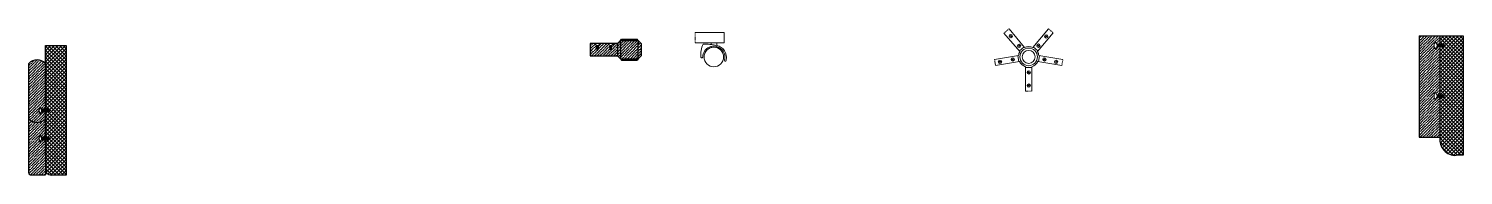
# Model space of a CAD drawing. Header units: centimetres. Extents: x -239 to 1959, y -161 to 626.
# Drawn here: x 476.1 to 750.7, y 213.6 to 241.6 of the extents above; entities that cross this region are included whole.
import ezdxf

# ---------------------------------------------------------------- set-up
doc = ezdxf.new("R2010")
doc.units = ezdxf.units.CM
doc.header["$MEASUREMENT"] = 0
doc.linetypes.add('HIDDEN', pattern=[0.375, 0.25, -0.125])
for name, color, linetype, lineweight in [('dettagli', 4, 'Continuous', 13), ('linee prospetti', 1, 'Continuous', 18), ('linee sezioni', 3, 'Continuous', 25), ('trame', 6, 'Continuous', 9)]:
    doc.layers.add(name, color=color, linetype=linetype, lineweight=lineweight)

msp = doc.modelspace()

# ---------------------------------------------------------------- hatches: boundary and pattern name
at = {"layer": 'trame'}
h = msp.add_hatch(dxfattribs=at)
h.set_pattern_fill('ANSI36', color=256, scale=3)
h.set_pattern_definition([(45, (902.0749, 266.70275), (0.1988738, 0.72920387), [0.9375, -0.1875, 0, -0.1875])])
h.paths.add_polyline_path([(588.76727, 238.80109), (587.4734, 238.78466, -0.148702927), (587.90887, 238.65222, -0.541567578), (587.90993, 238.61455, -0.112224794), (587.627, 238.4804), (587.627, 238.3873, -0.173127612), (587.66548, 238.36457, -0.273281154), (587.627, 238.34488), (587.627, 238.3262, -0.173127612), (587.66548, 238.30347, -0.273281154), (587.627, 238.28378), (587.627, 238.26372, -0.173127612), (587.66548, 238.24099, -0.273281154), (587.627, 238.2213), (587.627, 238.20124, -0.173127612), (587.66548, 238.17851, -0.273281154), (587.627, 238.15882), (587.627, 238.13548, -0.173127612), (587.66548, 238.11275, -0.273281154), (587.627, 238.09306), (587.627, 238.06744, -0.173127612), (587.66548, 238.04471, -0.273281154), (587.627, 238.02502), (587.627, 238.00357, -0.173127612), (587.66548, 237.98084, -0.273281154), (587.627, 237.96115), (587.627, 237.93692, -0.173127612), (587.66548, 237.91419, -0.273281154), (587.627, 237.8945), (587.627, 237.87027, -0.173127612), (587.66548, 237.84754, -0.273281154), (587.627, 237.82785), (587.627, 237.7964, -0.173127612), (587.66548, 237.77367, -0.273281154), (587.627, 237.75398), (587.627, 237.64473), (587.3198, 237.64473), (587.3198, 237.68326, -0.173127612), (587.28131, 237.70599, -0.273281154), (587.3198, 237.72568), (587.3198, 237.75713, -0.173127612), (587.28131, 237.77986, -0.273281154), (587.3198, 237.79955), (587.3198, 237.82378, -0.173127612), (587.28131, 237.84651, -0.273281154), (587.3198, 237.8662), (587.3198, 237.89042, -0.173127612), (587.28131, 237.91315, -0.273281154), (587.3198, 237.93284), (587.3198, 237.9543, -0.173127612), (587.28131, 237.97703, -0.273281154), (587.3198, 237.99672), (587.3198, 238.02233, -0.173127612), (587.28131, 238.04506, -0.273281154), (587.3198, 238.06475), (587.3198, 238.08809, -0.173127612), (587.28131, 238.11082, -0.273281154), (587.3198, 238.13051), (587.3198, 238.15058, -0.173127612), (587.28131, 238.17331, -0.273281154), (587.3198, 238.193), (587.3198, 238.21306, -0.173127612), (587.28131, 238.23579, -0.273281154), (587.3198, 238.25548), (587.3198, 238.27415, -0.173127612), (587.28131, 238.29688, -0.273281154), (587.3198, 238.31657), (587.3198, 238.33455, -0.173127612), (587.28131, 238.35728, -0.273281154), (587.3198, 238.37697), (587.3198, 238.4804, -0.112224794), (587.03686, 238.61455, -0.541567578), (587.03792, 238.65222, -0.148702927), (587.4734, 238.78466), (584.94588, 238.78466, -0.147636418), (585.37809, 238.65222, -0.541567578), (585.37915, 238.61455, -0.112224794), (585.09622, 238.4804), (585.09622, 238.3873, -0.173127612), (585.1347, 238.36457, -0.273281154), (585.09622, 238.34488), (585.09622, 238.3262, -0.173127612), (585.1347, 238.30347, -0.273281154), (585.09622, 238.28378), (585.09622, 238.26372, -0.173127612), (585.1347, 238.24099, -0.273281154), (585.09622, 238.2213), (585.09622, 238.20124, -0.173127612), (585.1347, 238.17851, -0.273281154), (585.09622, 238.15882), (585.09622, 238.13548, -0.173127612), (585.1347, 238.11275, -0.273281154), (585.09622, 238.09306), (585.09622, 238.06744, -0.173127612), (585.1347, 238.04471, -0.273281154), (585.09622, 238.02502), (585.09622, 238.00357, -0.173127612), (585.1347, 237.98084, -0.273281154), (585.09622, 237.96115), (585.09622, 237.93692, -0.173127612), (585.1347, 237.91419, -0.273281154), (585.09622, 237.8945), (585.09622, 237.87027, -0.173127612), (585.1347, 237.84754, -0.273281154), (585.09622, 237.82785), (585.09622, 237.7964, -0.173127612), (585.1347, 237.77367, -0.273281154), (585.09622, 237.75398), (585.09622, 237.64473), (584.78902, 237.64473), (584.78902, 237.68326, -0.173127612), (584.75053, 237.70599, -0.273281154), (584.78902, 237.72568), (584.78902, 237.75713, -0.173127612), (584.75053, 237.77986, -0.273281154), (584.78902, 237.79955), (584.78902, 237.82378, -0.173127612), (584.75053, 237.84651, -0.273281154), (584.78902, 237.8662), (584.78902, 237.89042, -0.173127612), (584.75053, 237.91315, -0.273281154), (584.78902, 237.93284), (584.78902, 237.9543, -0.173127612), (584.75053, 237.97703, -0.273281154), (584.78902, 237.99672), (584.78902, 238.02233, -0.173127612), (584.75053, 238.04506, -0.273281154), (584.78902, 238.06475), (584.78902, 238.08809, -0.173127612), (584.75053, 238.11082, -0.273281154), (584.78902, 238.13051), (584.78902, 238.15058, -0.173127612), (584.75053, 238.17331, -0.273281154), (584.78902, 238.193), (584.78902, 238.21306, -0.173127612), (584.75053, 238.23579, -0.273281154), (584.78902, 238.25548), (584.78902, 238.27415, -0.173127612), (584.75053, 238.29688, -0.273281154), (584.78902, 238.31657), (584.78902, 238.33455, -0.173127612), (584.75053, 238.35728, -0.273281154), (584.78902, 238.37697), (584.78902, 238.4804, -0.112224794), (584.50608, 238.61455, -0.541567578), (584.50714, 238.65222, -0.148702927), (584.94262, 238.78466), (583.53922, 238.80109), (583.53922, 236.40109), (588.76727, 236.40109)])
h.paths.add_polyline_path([(589.36904, 238.80109), (589.36904, 239.35015), (588.76727, 238.80109), (588.76727, 236.40109), (589.36904, 235.86375)])
h.paths.add_polyline_path([(592.6996, 238.80109), (592.6996, 239.35015), (589.36904, 239.35015), (589.36904, 238.80109), (589.36904, 235.86375), (592.6996, 235.86375)])
h.paths.add_polyline_path([(593.30137, 238.80109), (592.6996, 239.35015), (592.6996, 238.80109), (592.6996, 235.86375), (593.30137, 236.40109)])
h.paths.add_polyline_path([(592.6996, 235.86375), (589.36904, 235.86375), (589.53901, 235.59272), (592.52963, 235.59272)])
h.paths.add_polyline_path([(592.52963, 239.62118), (589.53901, 239.62118), (589.36904, 239.35015), (592.6996, 239.35015)])
h = msp.add_hatch(dxfattribs=at)
h.set_pattern_fill('ANSI36', color=256, scale=3)
h.set_pattern_definition([(45, (981.11564, 260.18716), (0.1988738, 0.72920387), [0.9375, -0.1875, 0, -0.1875])])
h.paths.add_polyline_path([(746.21612, 238.11326, -0.449590617), (746.14875, 238.18076), (746.11374, 238.18076, -0.173127612), (746.07965, 238.12304, -0.273281154), (746.05011, 238.18076), (746.02002, 238.18076, -0.173127612), (745.98592, 238.12304, -0.273281154), (745.95639, 238.18076), (745.92629, 238.18076, -0.173127612), (745.8922, 238.12304, -0.273281154), (745.86266, 238.18076), (745.83465, 238.18076, -0.173127612), (745.80056, 238.12304, -0.273281154), (745.77102, 238.18076), (745.74405, 238.18076, -0.173127612), (745.70996, 238.12304, -0.273281154), (745.68042, 238.18076), (745.52528, 238.18076, -0.112224794), (745.32406, 237.75636, -0.541567578), (745.26755, 237.75795, -0.304130968), (745.26755, 239.06438, -0.541567578), (745.32406, 239.06597, -0.112224794), (745.52528, 238.64156), (745.66494, 238.64156, -0.173127612), (745.69903, 238.69929, -0.273281154), (745.72857, 238.64156), (745.75658, 238.64156, -0.173127612), (745.79067, 238.69929, -0.273281154), (745.82021, 238.64156), (745.8503, 238.64156, -0.173127612), (745.8844, 238.69929, -0.273281154), (745.91393, 238.64156), (745.94403, 238.64156, -0.173127612), (745.97812, 238.69929, -0.273281154), (746.00766, 238.64156), (746.04267, 238.64156, -0.173127612), (746.07676, 238.69929, -0.273281154), (746.1063, 238.64156), (746.14472, 238.64156, -0.285138487), (746.21612, 238.71879), (746.21612, 240.26946), (742.21612, 240.26946), (742.21612, 220.87079), (746.21612, 220.87079), (746.21612, 228.44131, -0.449590617), (746.14875, 228.50881), (746.11374, 228.50881, -0.173127612), (746.07965, 228.45109, -0.273281154), (746.05011, 228.50881), (746.02002, 228.50881, -0.173127612), (745.98592, 228.45109, -0.273281154), (745.95639, 228.50881), (745.92629, 228.50881, -0.173127612), (745.8922, 228.45109, -0.273281154), (745.86266, 228.50881), (745.83465, 228.50881, -0.173127612), (745.80056, 228.45109, -0.273281154), (745.77102, 228.50881), (745.74405, 228.50881, -0.173127612), (745.70996, 228.45109, -0.273281154), (745.68042, 228.50881), (745.52528, 228.50881, -0.112224794), (745.32406, 228.08441, -0.541567578), (745.26755, 228.086, -0.304130968), (745.26755, 229.39243, -0.541567578), (745.32406, 229.39402, -0.112224794), (745.52528, 228.96961), (745.66494, 228.96961, -0.173127612), (745.69903, 229.02734, -0.273281154), (745.72857, 228.96961), (745.75658, 228.96961, -0.173127612), (745.79067, 229.02734, -0.273281154), (745.82021, 228.96961), (745.8503, 228.96961, -0.173127612), (745.8844, 229.02734, -0.273281154), (745.91393, 228.96961), (745.94403, 228.96961, -0.173127612), (745.97812, 229.02734, -0.273281154), (746.00766, 228.96961), (746.04267, 228.96961, -0.173127612), (746.07676, 229.02734, -0.273281154), (746.1063, 228.96961), (746.14472, 228.96961, -0.285138487), (746.21612, 229.04684)])
h = msp.add_hatch(dxfattribs=at)
h.set_pattern_fill('ANSI37', color=256, scale=4)
h.set_pattern_definition([(45, (981.11564, 260.18716), (-0.3535534, 0.3535534), []), (135, (981.11564, 260.18716), (-0.3535534, -0.3535534), [])])
h.paths.add_polyline_path([(750.67058, 240.26946), (746.21612, 240.26946), (746.21612, 238.64156), (746.24053, 238.64156, -0.173127612), (746.27463, 238.69929, -0.273281154), (746.30416, 238.64156), (746.3405, 238.64156, -0.173127612), (746.3746, 238.69929, -0.273281154), (746.40413, 238.64156), (746.44048, 238.64156, -0.173127612), (746.47457, 238.69929, -0.273281154), (746.50411, 238.64156), (746.55128, 238.64156, -0.173127612), (746.58537, 238.69929, -0.273281154), (746.61491, 238.64156), (746.66361, 238.64156, -0.173127612), (746.6977, 238.69929, -0.273281154), (746.72724, 238.64156), (746.77441, 238.64156, -0.173127612), (746.8085, 238.69929, -0.273281154), (746.83804, 238.64156), (747.01607, 238.64156), (747.01607, 238.18076), (746.94413, 238.18076, -0.173127612), (746.91003, 238.12304, -0.273281154), (746.88049, 238.18076), (746.83333, 238.18076, -0.173127612), (746.79923, 238.12304, -0.273281154), (746.76969, 238.18076), (746.72099, 238.18076, -0.173127612), (746.6869, 238.12304, -0.273281154), (746.65736, 238.18076), (746.61019, 238.18076, -0.173127612), (746.5761, 238.12304, -0.273281154), (746.54656, 238.18076), (746.51022, 238.18076, -0.173127612), (746.47613, 238.12304, -0.273281154), (746.44659, 238.18076), (746.41025, 238.18076, -0.173127612), (746.37615, 238.12304, -0.273281154), (746.34662, 238.18076), (746.31444, 238.18076, -0.173127612), (746.28034, 238.12304, -0.273281154), (746.25081, 238.18076), (746.21612, 238.18076), (746.21612, 228.96961), (746.24053, 228.96961, -0.173127612), (746.27463, 229.02734, -0.273281154), (746.30416, 228.96961), (746.3405, 228.96961, -0.173127612), (746.3746, 229.02734, -0.273281154), (746.40413, 228.96961), (746.44048, 228.96961, -0.173127612), (746.47457, 229.02734, -0.273281154), (746.50411, 228.96961), (746.55128, 228.96961, -0.173127612), (746.58537, 229.02734, -0.273281154), (746.61491, 228.96961), (746.66361, 228.96961, -0.173127612), (746.6977, 229.02734, -0.273281154), (746.72724, 228.96961), (746.77441, 228.96961, -0.173127612), (746.8085, 229.02734, -0.273281154), (746.83804, 228.96961), (747.01607, 228.96961), (747.01607, 228.50881), (746.94413, 228.50881, -0.173127612), (746.91003, 228.45109, -0.273281154), (746.88049, 228.50881), (746.83333, 228.50881, -0.173127612), (746.79923, 228.45109, -0.273281154), (746.76969, 228.50881), (746.72099, 228.50881, -0.173127612), (746.6869, 228.45109, -0.273281154), (746.65736, 228.50881), (746.61019, 228.50881, -0.173127612), (746.5761, 228.45109, -0.273281154), (746.54656, 228.50881), (746.51022, 228.50881, -0.173127612), (746.47613, 228.45109, -0.273281154), (746.44659, 228.50881), (746.41025, 228.50881, -0.173127612), (746.37615, 228.45109, -0.273281154), (746.34662, 228.50881), (746.31444, 228.50881, -0.173127612), (746.28034, 228.45109, -0.273281154), (746.25081, 228.50881), (746.21612, 228.50881), (746.21612, 220.87079, 0.48509949), (749.33487, 217.41423), (750.67058, 217.41423)])
h = msp.add_hatch(dxfattribs=at)
h.set_pattern_fill('ANSI37', color=256, scale=4)
h.set_pattern_definition([(45, (824.4071, 253.0288), (-0.3535534, 0.3535534), []), (135, (824.4071, 253.0288), (-0.3535534, -0.3535534), [])])
h.paths.add_polyline_path([(483.25682, 238.41232), (479.26698, 238.41232), (479.26698, 217.65751), (479.26698, 214.81933), (479.26698, 214.74027, 0.381930171), (480.35437, 213.60344), (483.25682, 213.60344)])
h.paths.add_polyline_path([(479.95842, 226.20467), (479.78039, 226.20467, -0.081064332), (479.85238, 225.74387), (479.95842, 225.74387)], flags=16)
h.paths.add_polyline_path([(479.74653, 226.20467), (479.66959, 226.20467, -0.081064332), (479.74158, 225.74387), (479.82285, 225.74387, 0.071826401)], flags=16)
h.paths.add_polyline_path([(479.63573, 226.20467), (479.55726, 226.20467, -0.081064332), (479.62925, 225.74387), (479.71205, 225.74387, 0.071826401)], flags=16)
h.paths.add_polyline_path([(479.5234, 226.20467), (479.44646, 226.20467, -0.081064332), (479.51845, 225.74387), (479.59971, 225.74387, 0.071826401)], flags=16)
h.paths.add_polyline_path([(479.4126, 226.20467), (479.34649, 226.20467, -0.081064332), (479.41848, 225.74387), (479.48892, 225.74387, 0.071826401)], flags=16)
h.paths.add_polyline_path([(479.31263, 226.20467), (479.26698, 226.20467), (479.26698, 226.13662, -0.068723293), (479.3185, 225.74387), (479.38894, 225.74387, 0.071826401)], flags=16)
h.paths.add_polyline_path([(479.34649, 226.20467), (479.31263, 226.20467, -0.071826401), (479.38894, 225.74387), (479.41848, 225.74387, 0.081064332)], flags=16)
h.paths.add_polyline_path([(479.44646, 226.20467), (479.4126, 226.20467, -0.071826401), (479.48892, 225.74387), (479.51845, 225.74387, 0.081064332)], flags=16)
h.paths.add_polyline_path([(479.55726, 226.20467), (479.5234, 226.20467, -0.071826401), (479.59971, 225.74387), (479.62925, 225.74387, 0.081064332)], flags=16)
h.paths.add_polyline_path([(479.66959, 226.20467), (479.63573, 226.20467, -0.071826401), (479.71205, 225.74387), (479.74158, 225.74387, 0.081064332)], flags=16)
h.paths.add_polyline_path([(479.78039, 226.20467), (479.74653, 226.20467, -0.071826401), (479.82285, 225.74387), (479.85238, 225.74387, 0.081064332)], flags=16)
h.paths.add_polyline_path([(479.75086, 226.26239, 0.173127612), (479.71676, 226.20467), (479.78039, 226.20467, 0.273281154)], flags=16)
h.paths.add_polyline_path([(479.41692, 226.26239, 0.173127612), (479.38283, 226.20467), (479.44646, 226.20467, 0.273281154)], flags=16)
h.paths.add_polyline_path([(479.45257, 225.74387), (479.38894, 225.74387, 0.273281154), (479.41848, 225.68614, 0.173127612)], flags=16)
h.paths.add_polyline_path([(479.66335, 225.74387), (479.59971, 225.74387, 0.273281154), (479.62925, 225.68614, 0.173127612)], flags=16)
h.paths.add_polyline_path([(479.26698, 226.13662), (479.26698, 225.97928, -0.036219974), (479.28897, 225.74387), (479.3185, 225.74387, 0.068723293)], flags=0)
h.paths.add_polyline_path([(479.95842, 220.852), (479.78039, 220.852, -0.081064332), (479.85238, 220.3912), (479.95842, 220.3912)], flags=16)
h.paths.add_polyline_path([(479.74653, 220.852), (479.66959, 220.852, -0.081064332), (479.74158, 220.3912), (479.82285, 220.3912, 0.071826401)], flags=16)
h.paths.add_polyline_path([(479.78039, 220.852), (479.74653, 220.852, -0.071826401), (479.82285, 220.3912), (479.85238, 220.3912, 0.081064332)], flags=16)
h.paths.add_polyline_path([(479.66959, 220.852), (479.63573, 220.852, -0.071826401), (479.71205, 220.3912), (479.74158, 220.3912, 0.081064332)], flags=16)
h.paths.add_polyline_path([(479.63573, 220.852), (479.55726, 220.852, -0.081064332), (479.62925, 220.3912), (479.71205, 220.3912, 0.071826401)], flags=16)
h.paths.add_polyline_path([(479.55726, 220.852), (479.5234, 220.852, -0.071826401), (479.59971, 220.3912), (479.62925, 220.3912, 0.081064332)], flags=16)
h.paths.add_polyline_path([(479.5234, 220.852), (479.44646, 220.852, -0.081064332), (479.51845, 220.3912), (479.59971, 220.3912, 0.071826401)], flags=16)
h.paths.add_polyline_path([(479.44646, 220.852), (479.4126, 220.852, -0.071826401), (479.48892, 220.3912), (479.51845, 220.3912, 0.081064332)], flags=16)
h.paths.add_polyline_path([(479.4126, 220.852), (479.34649, 220.852, -0.081064332), (479.41848, 220.3912), (479.48892, 220.3912, 0.071826401)], flags=16)
h.paths.add_polyline_path([(479.34649, 220.852), (479.31263, 220.852, -0.071826401), (479.38894, 220.3912), (479.41848, 220.3912, 0.081064332)], flags=16)
h.paths.add_polyline_path([(479.31263, 220.852), (479.26698, 220.852), (479.26698, 220.78395, -0.068723293), (479.3185, 220.3912), (479.38894, 220.3912, 0.071826401)], flags=16)
h.paths.add_polyline_path([(479.26698, 220.78395), (479.26698, 220.62661, -0.036219974), (479.28897, 220.3912), (479.3185, 220.3912, 0.068723293)], flags=0)
h.paths.add_polyline_path([(479.45257, 220.3912), (479.38894, 220.3912, 0.273281154), (479.41848, 220.33347, 0.173127612)], flags=16)
h.paths.add_polyline_path([(479.77568, 220.3912), (479.71205, 220.3912, 0.273281154), (479.74158, 220.33347, 0.173127612)], flags=16)
h.paths.add_polyline_path([(479.52772, 220.90972, 0.173127612), (479.49363, 220.852), (479.55726, 220.852, 0.273281154)], flags=16)
h.paths.add_polyline_path([(479.31695, 220.90972, 0.173127612), (479.28286, 220.852), (479.34649, 220.852, 0.273281154)], flags=16)
h = msp.add_hatch(dxfattribs=at)
h.set_pattern_fill('ANSI36', color=256, scale=3)
h.set_pattern_definition([(45, (824.4071, 253.02882), (0.1988738, 0.72920387), [0.9375, -0.1875, 0, -0.1875])])
h.paths.add_polyline_path([(476.06748, 224.36923), (476.06797, 214.05022, 0.434128302), (476.50971, 213.65857), (479.26698, 213.65857), (479.26698, 214.74027, -0.016756244), (479.26698, 214.81933), (479.26698, 220.3912), (479.25679, 220.3912, -0.173127612), (479.2227, 220.33347, -0.273281154), (479.19316, 220.3912), (479.15474, 220.3912, -0.173127612), (479.12064, 220.33347, -0.273281154), (479.09111, 220.3912), (479.0561, 220.3912, -0.173127612), (479.022, 220.33347, -0.273281154), (478.99247, 220.3912), (478.96237, 220.3912, -0.173127612), (478.92828, 220.33347, -0.273281154), (478.89874, 220.3912), (478.86865, 220.3912, -0.173127612), (478.83455, 220.33347, -0.273281154), (478.80502, 220.3912), (478.777, 220.3912, -0.173127612), (478.74291, 220.33347, -0.273281154), (478.71337, 220.3912), (478.6864, 220.3912, -0.173127612), (478.65231, 220.33347, -0.273281154), (478.62277, 220.3912), (478.46763, 220.3912, -0.112224794), (478.26641, 219.96679, -0.541567578), (478.2099, 219.96838, -0.304130968), (478.2099, 221.27481, -0.541567578), (478.26641, 221.2764, -0.112224794), (478.46763, 220.852), (478.60729, 220.852, -0.173127612), (478.64138, 220.90972, -0.273281154), (478.67092, 220.852), (478.69893, 220.852, -0.173127612), (478.73302, 220.90972, -0.273281154), (478.76256, 220.852), (478.79265, 220.852, -0.173127612), (478.82675, 220.90972, -0.273281154), (478.85628, 220.852), (478.88638, 220.852, -0.173127612), (478.92047, 220.90972, -0.273281154), (478.95001, 220.852), (478.98502, 220.852, -0.173127612), (479.01911, 220.90972, -0.273281154), (479.04865, 220.852), (479.08707, 220.852, -0.173127612), (479.12117, 220.90972, -0.273281154), (479.15071, 220.852), (479.18288, 220.852, -0.173127612), (479.21698, 220.90972, -0.257064238), (479.24663, 220.85586), (479.25166, 224.35396, -0.422935602)])
h.paths.add_polyline_path([(479.26698, 225.74387), (479.25679, 225.74387, -0.173127612), (479.2227, 225.68614, -0.273281154), (479.19316, 225.74387), (479.15474, 225.74387, -0.173127612), (479.12064, 225.68614, -0.273281154), (479.09111, 225.74387), (479.0561, 225.74387, -0.173127612), (479.022, 225.68614, -0.273281154), (478.99247, 225.74387), (478.96237, 225.74387, -0.173127612), (478.92828, 225.68614, -0.273281154), (478.89874, 225.74387), (478.86865, 225.74387, -0.173127612), (478.83455, 225.68614, -0.273281154), (478.80502, 225.74387), (478.777, 225.74387, -0.173127612), (478.74291, 225.68614, -0.273281154), (478.71337, 225.74387), (478.6864, 225.74387, -0.173127612), (478.65231, 225.68614, -0.273281154), (478.62277, 225.74387), (478.46763, 225.74387, -0.112224794), (478.26641, 225.31946, -0.541567578), (478.2099, 225.32105, -0.304130968), (478.2099, 226.62748, -0.541567578), (478.26641, 226.62907, -0.112224794), (478.46763, 226.20467), (478.60729, 226.20467, -0.173127612), (478.64138, 226.26239, -0.273281154), (478.67092, 226.20467), (478.69893, 226.20467, -0.173127612), (478.73302, 226.26239, -0.273281154), (478.76256, 226.20467), (478.79265, 226.20467, -0.173127612), (478.82675, 226.26239, -0.273281154), (478.85628, 226.20467), (478.88638, 226.20467, -0.173127612), (478.92047, 226.26239, -0.273281154), (478.95001, 226.20467), (478.98502, 226.20467, -0.173127612), (479.01911, 226.26239, -0.273281154), (479.04865, 226.20467), (479.08707, 226.20467, -0.173127612), (479.12117, 226.26239, -0.273281154), (479.15071, 226.20467), (479.18288, 226.20467, -0.173127612), (479.21698, 226.26239, -0.257064238), (479.24663, 226.20853), (479.26698, 234.99668, 0.425956322), (476.06698, 234.99668), (476.06748, 224.36923, 0.425860308), (479.26698, 224.36975)])

# ---------------------------------------------------------------- linework, layer by layer
for points in [[(661.89824, 235.33776), (661.98824, 235.40526), (662.07824, 235.33776), (662.07824, 235.24776), (661.98824, 235.18026), (661.89824, 235.24776), (661.89824, 235.33776)], [(478.46686, 226.20467), (479.95842, 226.20467), (479.95842, 225.74387), (478.46686, 225.74387)], [(478.46686, 220.852), (479.95842, 220.852), (479.95842, 220.3912), (478.46686, 220.3912)]]:
    msp.add_lwpolyline(points)
for centre, radius, start, end in [((587.89711, 238.63304), 0.0225, 304.7329555, 58.4871114), ((479.18448, 225.97427), 1.17324, 146.0303667, 213.9696333), ((478.23868, 226.60984), 0.03375, 34.7329555, 148.4871114), ((478.23868, 225.33869), 0.03375, 211.5128886, 325.2670445), ((477.4335, 225.97427), 1.05949, 12.7488213, 38.3991632), ((477.4335, 225.97427), 1.05949, 321.6008368, 347.2511787), ((476.98902, 225.71002), 1.6341, 1.1868232, 17.6200008), ((477.20456, 225.75371), 1.44778, 359.6106198, 18.1486601), ((478.70519, 226.18577), 0.09971, 129.7871179, 169.0755994), ((478.6864, 225.74001), 0.06375, 176.5275812, 237.6661914), ((477.07962, 225.71002), 1.6341, 1.1868232, 17.6200008), ((478.60729, 226.20853), 0.06375, 356.5275812, 57.6661914), ((478.5885, 225.76276), 0.09971, 309.7871179, 349.0755994), ((477.29516, 225.75371), 1.44778, 359.6106198, 18.1486601), ((478.79683, 226.18577), 0.09971, 129.7871179, 169.0755994), ((478.777, 225.74001), 0.06375, 176.5275812, 237.6661914), ((477.17127, 225.71002), 1.6341, 1.1868232, 17.6200008), ((478.69893, 226.20853), 0.06375, 356.5275812, 57.6661914), ((478.6791, 225.76276), 0.09971, 309.7871179, 349.0755994), ((477.3868, 225.75371), 1.44778, 359.6106198, 18.1486601), ((478.89056, 226.18577), 0.09971, 129.7871179, 169.0755994), ((478.86865, 225.74001), 0.06375, 176.5275812, 237.6661914), ((477.26499, 225.71002), 1.6341, 1.1868232, 17.6200008), ((478.79265, 226.20853), 0.06375, 356.5275812, 57.6661914), ((478.77074, 225.76276), 0.09971, 309.7871179, 349.0755994), ((477.48052, 225.75371), 1.44778, 359.6106198, 18.1486601), ((478.98428, 226.18577), 0.09971, 129.7871179, 169.0755994), ((478.96237, 225.74001), 0.06375, 176.5275812, 237.6661914), ((477.35872, 225.71002), 1.6341, 1.1868232, 17.6200008), ((478.88638, 226.20853), 0.06375, 356.5275812, 57.6661914), ((478.86447, 225.76276), 0.09971, 309.7871179, 349.0755994), ((477.57425, 225.75371), 1.44778, 359.6106198, 18.1486601), ((479.08292, 226.18577), 0.09971, 129.7871179, 169.0755994), ((479.0561, 225.74001), 0.06375, 176.5275812, 237.6661914), ((477.45736, 225.71002), 1.6341, 1.1868232, 17.6200008), ((478.98502, 226.20853), 0.06375, 356.5275812, 57.6661914), ((478.95819, 225.76276), 0.09971, 309.7871179, 349.0755994), ((477.67289, 225.75371), 1.44778, 359.6106198, 18.1486601), ((479.18498, 226.18577), 0.09971, 129.7871179, 169.0755994), ((479.15474, 225.74001), 0.06375, 176.5275812, 237.6661914), ((477.55941, 225.71002), 1.6341, 1.1868232, 17.6200008), ((479.05683, 225.76276), 0.09971, 309.7871179, 349.0755994), ((479.08707, 226.20853), 0.06375, 356.5275812, 57.6661914), ((477.77495, 225.75371), 1.44778, 359.6106198, 18.1486601), ((479.28079, 226.18577), 0.09971, 129.7871179, 169.0755994), ((479.25679, 225.74001), 0.06375, 176.5275812, 237.6661914), ((477.65522, 225.71002), 1.6341, 1.1868232, 17.6200008), ((479.18288, 226.20853), 0.06375, 356.5275812, 57.6661914), ((479.15889, 225.76276), 0.09971, 309.7871179, 349.0755994), ((477.87075, 225.75371), 1.44778, 359.6106198, 18.1486601), ((479.38076, 226.18577), 0.09971, 129.7871179, 169.0755994), ((479.3526, 225.74001), 0.06375, 176.5275812, 237.6661914), ((477.75519, 225.71002), 1.6341, 1.1868232, 17.6200008), ((479.28286, 226.20853), 0.06375, 356.5275812, 57.6661914), ((479.2547, 225.76276), 0.09971, 309.7871179, 349.0755994), ((477.97073, 225.75371), 1.44778, 359.6106198, 18.1486601), ((479.48073, 226.18577), 0.09971, 129.7871179, 169.0755994), ((479.45257, 225.74001), 0.06375, 176.5275812, 237.6661914), ((477.85517, 225.71002), 1.6341, 1.1868232, 17.6200008), ((479.38283, 226.20853), 0.06375, 356.5275812, 57.6661914), ((479.35467, 225.76276), 0.09971, 309.7871179, 349.0755994), ((478.0707, 225.75371), 1.44778, 359.6106198, 18.1486601), ((479.55255, 225.74001), 0.06375, 176.5275812, 237.6661914), ((479.59153, 226.18577), 0.09971, 129.7871179, 169.0755994), ((479.45464, 225.76276), 0.09971, 309.7871179, 349.0755994), ((477.96597, 225.71002), 1.6341, 1.1868232, 17.6200008), ((479.49363, 226.20853), 0.06375, 356.5275812, 57.6661914), ((478.1815, 225.75371), 1.44778, 359.6106198, 18.1486601), ((479.66335, 225.74001), 0.06375, 176.5275812, 237.6661914), ((479.70386, 226.18577), 0.09971, 129.7871179, 169.0755994), ((479.56544, 225.76276), 0.09971, 309.7871179, 349.0755994), ((478.0783, 225.71002), 1.6341, 1.1868232, 17.6200008), ((479.60596, 226.20853), 0.06375, 356.5275812, 57.6661914), ((478.29383, 225.75371), 1.44778, 359.6106198, 18.1486601), ((479.77568, 225.74001), 0.06375, 176.5275812, 237.6661914), ((479.81466, 226.18577), 0.09971, 129.7871179, 169.0755994), ((479.67777, 225.76276), 0.09971, 309.7871179, 349.0755994), ((478.1891, 225.71002), 1.6341, 1.1868232, 17.6200008), ((479.71676, 226.20853), 0.06375, 356.5275812, 57.6661914), ((478.40463, 225.75371), 1.44778, 359.6106198, 18.1486601), ((479.88648, 225.74001), 0.06375, 176.5275812, 237.6661914), ((479.78857, 225.76276), 0.09971, 309.7871179, 349.0755994), ((479.18448, 220.6216), 1.17324, 146.0303667, 213.9696333), ((478.23868, 221.25717), 0.03375, 34.7329555, 148.4871114), ((478.23868, 219.98602), 0.03375, 211.5128886, 325.2670445), ((477.4335, 220.6216), 1.05949, 12.7488213, 38.3991632), ((477.4335, 220.6216), 1.05949, 321.6008368, 347.2511787), ((476.98902, 220.35735), 1.6341, 1.1868232, 17.6200008), ((477.20456, 220.40104), 1.44778, 359.6106198, 18.1486601), ((478.70519, 220.8331), 0.09971, 129.7871179, 169.0755994), ((478.6864, 220.38734), 0.06375, 176.5275812, 237.6661914), ((477.07962, 220.35735), 1.6341, 1.1868232, 17.6200008), ((478.60729, 220.85586), 0.06375, 356.5275812, 57.6661914), ((478.5885, 220.41009), 0.09971, 309.7871179, 349.0755994), ((477.29516, 220.40104), 1.44778, 359.6106198, 18.1486601), ((478.79683, 220.8331), 0.09971, 129.7871179, 169.0755994), ((478.777, 220.38734), 0.06375, 176.5275812, 237.6661914), ((477.17127, 220.35735), 1.6341, 1.1868232, 17.6200008), ((478.69893, 220.85586), 0.06375, 356.5275812, 57.6661914), ((478.6791, 220.41009), 0.09971, 309.7871179, 349.0755994), ((477.3868, 220.40104), 1.44778, 359.6106198, 18.1486601), ((478.89056, 220.8331), 0.09971, 129.7871179, 169.0755994), ((478.86865, 220.38734), 0.06375, 176.5275812, 237.6661914), ((477.26499, 220.35735), 1.6341, 1.1868232, 17.6200008), ((478.79265, 220.85586), 0.06375, 356.5275812, 57.6661914), ((478.77074, 220.41009), 0.09971, 309.7871179, 349.0755994), ((477.48052, 220.40104), 1.44778, 359.6106198, 18.1486601), ((478.98428, 220.8331), 0.09971, 129.7871179, 169.0755994), ((478.96237, 220.38734), 0.06375, 176.5275812, 237.6661914), ((477.35872, 220.35735), 1.6341, 1.1868232, 17.6200008), ((478.88638, 220.85586), 0.06375, 356.5275812, 57.6661914), ((478.86447, 220.41009), 0.09971, 309.7871179, 349.0755994), ((477.57425, 220.40104), 1.44778, 359.6106198, 18.1486601), ((479.08292, 220.8331), 0.09971, 129.7871179, 169.0755994), ((479.0561, 220.38734), 0.06375, 176.5275812, 237.6661914), ((477.45736, 220.35735), 1.6341, 1.1868232, 17.6200008), ((478.98502, 220.85586), 0.06375, 356.5275812, 57.6661914), ((478.95819, 220.41009), 0.09971, 309.7871179, 349.0755994), ((477.67289, 220.40104), 1.44778, 359.6106198, 18.1486601), ((479.18498, 220.8331), 0.09971, 129.7871179, 169.0755994), ((479.15474, 220.38734), 0.06375, 176.5275812, 237.6661914), ((477.55941, 220.35735), 1.6341, 1.1868232, 17.6200008), ((479.05683, 220.41009), 0.09971, 309.7871179, 349.0755994), ((479.08707, 220.85586), 0.06375, 356.5275812, 57.6661914), ((477.77495, 220.40104), 1.44778, 359.6106198, 18.1486601), ((479.28079, 220.8331), 0.09971, 129.7871179, 169.0755994), ((479.25679, 220.38734), 0.06375, 176.5275812, 237.6661914), ((477.65522, 220.35735), 1.6341, 1.1868232, 17.6200008), ((479.18288, 220.85586), 0.06375, 356.5275812, 57.6661914), ((479.15889, 220.41009), 0.09971, 309.7871179, 349.0755994), ((477.87075, 220.40104), 1.44778, 359.6106198, 18.1486601), ((479.38076, 220.8331), 0.09971, 129.7871179, 169.0755994), ((479.3526, 220.38734), 0.06375, 176.5275812, 237.6661914), ((477.75519, 220.35735), 1.6341, 1.1868232, 17.6200008), ((479.28286, 220.85586), 0.06375, 356.5275812, 57.6661914), ((479.2547, 220.41009), 0.09971, 309.7871179, 349.0755994), ((477.97073, 220.40104), 1.44778, 359.6106198, 18.1486601), ((479.48073, 220.8331), 0.09971, 129.7871179, 169.0755994), ((479.45257, 220.38734), 0.06375, 176.5275812, 237.6661914), ((477.85517, 220.35735), 1.6341, 1.1868232, 17.6200008), ((479.38283, 220.85586), 0.06375, 356.5275812, 57.6661914), ((479.35467, 220.41009), 0.09971, 309.7871179, 349.0755994), ((478.0707, 220.40104), 1.44778, 359.6106198, 18.1486601), ((479.55255, 220.38734), 0.06375, 176.5275812, 237.6661914), ((479.59153, 220.8331), 0.09971, 129.7871179, 169.0755994), ((479.45464, 220.41009), 0.09971, 309.7871179, 349.0755994), ((477.96597, 220.35735), 1.6341, 1.1868232, 17.6200008), ((479.49363, 220.85586), 0.06375, 356.5275812, 57.6661914), ((478.1815, 220.40104), 1.44778, 359.6106198, 18.1486601), ((479.66335, 220.38734), 0.06375, 176.5275812, 237.6661914), ((479.70386, 220.8331), 0.09971, 129.7871179, 169.0755994), ((479.56544, 220.41009), 0.09971, 309.7871179, 349.0755994), ((478.0783, 220.35735), 1.6341, 1.1868232, 17.6200008), ((479.60596, 220.85586), 0.06375, 356.5275812, 57.6661914), ((478.29383, 220.40104), 1.44778, 359.6106198, 18.1486601), ((479.77568, 220.38734), 0.06375, 176.5275812, 237.6661914), ((479.81466, 220.8331), 0.09971, 129.7871179, 169.0755994), ((479.67777, 220.41009), 0.09971, 309.7871179, 349.0755994), ((478.1891, 220.35735), 1.6341, 1.1868232, 17.6200008), ((479.71676, 220.85586), 0.06375, 356.5275812, 57.6661914), ((478.40463, 220.40104), 1.44778, 359.6106198, 18.1486601), ((479.88648, 220.38734), 0.06375, 176.5275812, 237.6661914), ((479.78857, 220.41009), 0.09971, 309.7871179, 349.0755994)]:
    msp.add_arc(centre, radius, start, end)
at = {"layer": 'dettagli'}
for points in [[(663.95492, 240.2637), (664.04492, 240.3312), (664.13492, 240.2637), (664.13492, 240.1737), (664.04492, 240.1062), (663.95492, 240.1737), (663.95492, 240.2637)], [(670.74888, 240.19228), (670.83888, 240.25978), (670.92888, 240.19228), (670.92888, 240.10228), (670.83888, 240.03478), (670.74888, 240.10228), (670.74888, 240.19228)], [(585.09622, 238.48091), (585.09622, 237.64473), (584.78902, 237.64473), (584.78902, 238.48091)], [(587.627, 238.48091), (587.627, 237.64473), (587.3198, 237.64473), (587.3198, 238.48091)], [(665.56397, 238.3956), (665.65397, 238.4631), (665.74397, 238.3956), (665.74397, 238.3056), (665.65397, 238.2381), (665.56397, 238.3056), (665.56397, 238.3956)], [(669.24621, 238.42069), (669.33621, 238.48819), (669.42621, 238.42069), (669.42621, 238.33069), (669.33621, 238.26319), (669.24621, 238.33069), (669.24621, 238.42069)], [(745.52451, 238.64156), (747.01607, 238.64156), (747.01607, 238.18076), (745.52451, 238.18076)], [(664.33778, 235.79327), (664.42778, 235.86077), (664.51778, 235.79327), (664.51778, 235.70327), (664.42778, 235.63577), (664.33778, 235.70327), (664.33778, 235.79327)], [(670.39837, 235.7866), (670.48837, 235.8541), (670.57837, 235.7866), (670.57837, 235.6966), (670.48837, 235.6291), (670.39837, 235.6966), (670.39837, 235.7866)], [(672.64416, 235.31184), (672.73416, 235.37934), (672.82416, 235.31184), (672.82416, 235.22184), (672.73416, 235.15434), (672.64416, 235.22184), (672.64416, 235.31184)], [(667.3833, 233.30467), (667.4733, 233.37217), (667.5633, 233.30467), (667.5633, 233.21467), (667.4733, 233.14717), (667.3833, 233.21467), (667.3833, 233.30467)], [(667.41061, 230.80205), (667.50061, 230.86955), (667.59061, 230.80205), (667.59061, 230.71205), (667.50061, 230.64455), (667.41061, 230.71205), (667.41061, 230.80205)], [(745.52451, 228.96961), (747.01607, 228.96961), (747.01607, 228.50881), (745.52451, 228.50881)]]:
    msp.add_lwpolyline(points, dxfattribs=at)
for centre in [(664.03451, 240.20838), (670.83999, 240.13401), (665.64132, 238.33453), (669.33267, 238.37417), (661.98682, 235.28889), (664.42758, 235.74337), (667.47926, 233.26533), (670.49014, 235.74337), (672.73302, 235.27328), (667.4985, 230.75573)]:
    msp.add_circle(centre, 0.32117, dxfattribs=at)
for centre, radius, start, end in [((746.24212, 238.41116), 1.17324, 146.0303667, 213.9696333), ((745.29632, 239.04674), 0.03375, 34.7329555, 148.4871114), ((744.49114, 238.41116), 1.05949, 12.7488213, 38.3991632), ((584.5189, 238.63304), 0.0225, 121.5128886, 235.2670445), ((584.94262, 239.16983), 0.70633, 231.6008368, 257.2511787), ((584.94262, 238.00251), 0.78216, 56.0303667, 123.9696333), ((584.78644, 238.33455), 0.0425, 86.5275812, 147.6661914), ((584.80161, 238.39982), 0.06647, 219.7871179, 259.0755994), ((584.78644, 238.27415), 0.0425, 86.5275812, 147.6661914), ((584.80161, 238.33942), 0.06647, 219.7871179, 259.0755994), ((584.78644, 238.21306), 0.0425, 86.5275812, 147.6661914), ((584.80161, 238.27833), 0.06647, 219.7871179, 259.0755994), ((584.78644, 238.15058), 0.0425, 86.5275812, 147.6661914), ((584.80161, 238.21585), 0.06647, 219.7871179, 259.0755994), ((584.78644, 238.08809), 0.0425, 86.5275812, 147.6661914), ((584.80161, 238.15336), 0.06647, 219.7871179, 259.0755994), ((584.78644, 238.02233), 0.0425, 86.5275812, 147.6661914), ((584.80161, 238.0876), 0.06647, 219.7871179, 259.0755994), ((584.78644, 237.9543), 0.0425, 86.5275812, 147.6661914), ((584.80161, 238.01956), 0.06647, 219.7871179, 259.0755994), ((584.78644, 237.89042), 0.0425, 86.5275812, 147.6661914), ((584.80161, 237.95569), 0.06647, 219.7871179, 259.0755994), ((584.78644, 237.82378), 0.0425, 86.5275812, 147.6661914), ((584.80161, 237.88904), 0.06647, 219.7871179, 259.0755994), ((584.78644, 237.75713), 0.0425, 86.5275812, 147.6661914), ((584.80161, 237.8224), 0.06647, 219.7871179, 259.0755994), ((584.78644, 237.68326), 0.0425, 86.5275812, 147.6661914), ((584.80161, 237.74853), 0.06647, 219.7871179, 259.0755994), ((584.76645, 239.46614), 1.0894, 271.1868232, 287.6200008), ((584.79558, 239.32245), 0.96519, 269.6106198, 288.1486601), ((584.76645, 239.40574), 1.0894, 271.1868232, 287.6200008), ((584.79558, 239.26205), 0.96519, 269.6106198, 288.1486601), ((584.76645, 239.34465), 1.0894, 271.1868232, 287.6200008), ((584.79558, 239.20096), 0.96519, 269.6106198, 288.1486601), ((584.76645, 239.28216), 1.0894, 271.1868232, 287.6200008), ((584.79558, 239.13847), 0.96519, 269.6106198, 288.1486601), ((584.76645, 239.21968), 1.0894, 271.1868232, 287.6200008), ((584.79558, 239.07599), 0.96519, 269.6106198, 288.1486601), ((584.76645, 239.15392), 1.0894, 271.1868232, 287.6200008), ((584.79558, 239.01023), 0.96519, 269.6106198, 288.1486601), ((584.76645, 239.08588), 1.0894, 271.1868232, 287.6200008), ((584.79558, 238.94219), 0.96519, 269.6106198, 288.1486601), ((584.76645, 239.02201), 1.0894, 271.1868232, 287.6200008), ((584.79558, 238.87832), 0.96519, 269.6106198, 288.1486601), ((584.76645, 238.95536), 1.0894, 271.1868232, 287.6200008), ((584.79558, 238.81167), 0.96519, 269.6106198, 288.1486601), ((584.76645, 238.88871), 1.0894, 271.1868232, 287.6200008), ((584.79558, 238.74502), 0.96519, 269.6106198, 288.1486601), ((584.76645, 238.81485), 1.0894, 271.1868232, 287.6200008), ((584.79558, 238.67116), 0.96519, 269.6106198, 288.1486601), ((585.08362, 238.32203), 0.06647, 39.7871179, 79.0755994), ((585.09879, 238.3873), 0.0425, 266.5275812, 327.6661914), ((585.08362, 238.26093), 0.06647, 39.7871179, 79.0755994), ((585.09879, 238.3262), 0.0425, 266.5275812, 327.6661914), ((585.08362, 238.19845), 0.06647, 39.7871179, 79.0755994), ((585.09879, 238.26372), 0.0425, 266.5275812, 327.6661914), ((585.08362, 238.13597), 0.06647, 39.7871179, 79.0755994), ((585.09879, 238.20124), 0.0425, 266.5275812, 327.6661914), ((585.08362, 238.07021), 0.06647, 39.7871179, 79.0755994), ((585.09879, 238.13548), 0.0425, 266.5275812, 327.6661914), ((585.08362, 238.00217), 0.06647, 39.7871179, 79.0755994), ((585.09879, 238.06744), 0.0425, 266.5275812, 327.6661914), ((585.08362, 237.9383), 0.06647, 39.7871179, 79.0755994), ((585.09879, 238.00357), 0.0425, 266.5275812, 327.6661914), ((585.08362, 237.87165), 0.06647, 39.7871179, 79.0755994), ((585.09879, 237.93692), 0.0425, 266.5275812, 327.6661914), ((585.08362, 237.805), 0.06647, 39.7871179, 79.0755994), ((585.09879, 237.87027), 0.0425, 266.5275812, 327.6661914), ((585.08362, 237.73114), 0.06647, 39.7871179, 79.0755994), ((585.09879, 237.7964), 0.0425, 266.5275812, 327.6661914), ((584.94262, 239.16983), 0.70633, 282.7488213, 308.3991632), ((585.36633, 238.63304), 0.0225, 304.7329555, 58.4871114), ((587.04968, 238.63304), 0.0225, 121.5128886, 235.2670445), ((587.4734, 239.16983), 0.70633, 231.6008368, 257.2511787), ((587.4734, 238.00251), 0.78216, 56.0303667, 123.9696333), ((587.31722, 238.33455), 0.0425, 86.5275812, 147.6661914), ((587.33239, 238.39982), 0.06647, 219.7871179, 259.0755994), ((587.31722, 238.27415), 0.0425, 86.5275812, 147.6661914), ((587.33239, 238.33942), 0.06647, 219.7871179, 259.0755994), ((587.31722, 238.21306), 0.0425, 86.5275812, 147.6661914), ((587.33239, 238.27833), 0.06647, 219.7871179, 259.0755994), ((587.31722, 238.15058), 0.0425, 86.5275812, 147.6661914), ((587.33239, 238.21585), 0.06647, 219.7871179, 259.0755994), ((587.31722, 238.08809), 0.0425, 86.5275812, 147.6661914), ((587.33239, 238.15336), 0.06647, 219.7871179, 259.0755994), ((587.31722, 238.02233), 0.0425, 86.5275812, 147.6661914), ((587.33239, 238.0876), 0.06647, 219.7871179, 259.0755994), ((587.31722, 237.9543), 0.0425, 86.5275812, 147.6661914), ((587.33239, 238.01956), 0.06647, 219.7871179, 259.0755994), ((587.31722, 237.89042), 0.0425, 86.5275812, 147.6661914), ((587.33239, 237.95569), 0.06647, 219.7871179, 259.0755994), ((587.31722, 237.82378), 0.0425, 86.5275812, 147.6661914), ((587.33239, 237.88904), 0.06647, 219.7871179, 259.0755994), ((587.31722, 237.75713), 0.0425, 86.5275812, 147.6661914), ((587.33239, 237.8224), 0.06647, 219.7871179, 259.0755994), ((587.31722, 237.68326), 0.0425, 86.5275812, 147.6661914), ((587.33239, 237.74853), 0.06647, 219.7871179, 259.0755994), ((587.29723, 239.46614), 1.0894, 271.1868232, 287.6200008), ((587.32635, 239.32245), 0.96519, 269.6106198, 288.1486601), ((587.29723, 239.40574), 1.0894, 271.1868232, 287.6200008), ((587.32635, 239.26205), 0.96519, 269.6106198, 288.1486601), ((587.29723, 239.34465), 1.0894, 271.1868232, 287.6200008), ((587.32635, 239.20096), 0.96519, 269.6106198, 288.1486601), ((587.29723, 239.28216), 1.0894, 271.1868232, 287.6200008), ((587.32635, 239.13847), 0.96519, 269.6106198, 288.1486601), ((587.29723, 239.21968), 1.0894, 271.1868232, 287.6200008), ((587.32635, 239.07599), 0.96519, 269.6106198, 288.1486601), ((587.29723, 239.15392), 1.0894, 271.1868232, 287.6200008), ((587.32635, 239.01023), 0.96519, 269.6106198, 288.1486601), ((587.29723, 239.08588), 1.0894, 271.1868232, 287.6200008), ((587.32635, 238.94219), 0.96519, 269.6106198, 288.1486601), ((587.29723, 239.02201), 1.0894, 271.1868232, 287.6200008), ((587.32635, 238.87832), 0.96519, 269.6106198, 288.1486601), ((587.29723, 238.95536), 1.0894, 271.1868232, 287.6200008), ((587.32635, 238.81167), 0.96519, 269.6106198, 288.1486601), ((587.29723, 238.88871), 1.0894, 271.1868232, 287.6200008), ((587.32635, 238.74502), 0.96519, 269.6106198, 288.1486601), ((587.29723, 238.81485), 1.0894, 271.1868232, 287.6200008), ((587.32635, 238.67116), 0.96519, 269.6106198, 288.1486601), ((587.6144, 238.32203), 0.06647, 39.7871179, 79.0755994), ((587.62957, 238.3873), 0.0425, 266.5275812, 327.6661914), ((587.6144, 238.26093), 0.06647, 39.7871179, 79.0755994), ((587.62957, 238.3262), 0.0425, 266.5275812, 327.6661914), ((587.6144, 238.19845), 0.06647, 39.7871179, 79.0755994), ((587.62957, 238.26372), 0.0425, 266.5275812, 327.6661914), ((587.6144, 238.13597), 0.06647, 39.7871179, 79.0755994), ((587.62957, 238.20124), 0.0425, 266.5275812, 327.6661914), ((587.6144, 238.07021), 0.06647, 39.7871179, 79.0755994), ((587.62957, 238.13548), 0.0425, 266.5275812, 327.6661914), ((587.6144, 238.00217), 0.06647, 39.7871179, 79.0755994), ((587.62957, 238.06744), 0.0425, 266.5275812, 327.6661914), ((587.6144, 237.9383), 0.06647, 39.7871179, 79.0755994), ((587.62957, 238.00357), 0.0425, 266.5275812, 327.6661914), ((587.6144, 237.87165), 0.06647, 39.7871179, 79.0755994), ((587.62957, 237.93692), 0.0425, 266.5275812, 327.6661914), ((587.6144, 237.805), 0.06647, 39.7871179, 79.0755994), ((587.62957, 237.87027), 0.0425, 266.5275812, 327.6661914), ((587.6144, 237.73114), 0.06647, 39.7871179, 79.0755994), ((587.62957, 237.7964), 0.0425, 266.5275812, 327.6661914), ((587.4734, 239.16983), 0.70633, 282.7488213, 308.3991632), ((745.29632, 237.77559), 0.03375, 211.5128886, 325.2670445), ((744.49114, 238.41116), 1.05949, 321.6008368, 347.2511787), ((744.04667, 238.14692), 1.6341, 1.1868232, 17.6200008), ((744.26221, 238.1906), 1.44778, 359.6106198, 18.1486601), ((745.76284, 238.62267), 0.09971, 129.7871179, 169.0755994), ((745.74405, 238.1769), 0.06375, 176.5275812, 237.6661914), ((744.13727, 238.14692), 1.6341, 1.1868232, 17.6200008), ((745.66494, 238.64542), 0.06375, 356.5275812, 57.6661914), ((745.64615, 238.19966), 0.09971, 309.7871179, 349.0755994), ((744.35281, 238.1906), 1.44778, 359.6106198, 18.1486601), ((745.85448, 238.62267), 0.09971, 129.7871179, 169.0755994), ((745.83465, 238.1769), 0.06375, 176.5275812, 237.6661914), ((744.22891, 238.14692), 1.6341, 1.1868232, 17.6200008), ((745.75658, 238.64542), 0.06375, 356.5275812, 57.6661914), ((745.73675, 238.19966), 0.09971, 309.7871179, 349.0755994), ((744.44445, 238.1906), 1.44778, 359.6106198, 18.1486601), ((745.94821, 238.62267), 0.09971, 129.7871179, 169.0755994), ((745.92629, 238.1769), 0.06375, 176.5275812, 237.6661914), ((744.32264, 238.14692), 1.6341, 1.1868232, 17.6200008), ((745.8503, 238.64542), 0.06375, 356.5275812, 57.6661914), ((745.82839, 238.19966), 0.09971, 309.7871179, 349.0755994), ((744.53817, 238.1906), 1.44778, 359.6106198, 18.1486601), ((746.04193, 238.62267), 0.09971, 129.7871179, 169.0755994), ((746.02002, 238.1769), 0.06375, 176.5275812, 237.6661914), ((744.41636, 238.14692), 1.6341, 1.1868232, 17.6200008), ((745.94403, 238.64542), 0.06375, 356.5275812, 57.6661914), ((745.92211, 238.19966), 0.09971, 309.7871179, 349.0755994), ((744.6319, 238.1906), 1.44778, 359.6106198, 18.1486601), ((746.14057, 238.62267), 0.09971, 129.7871179, 169.0755994), ((746.11374, 238.1769), 0.06375, 176.5275812, 237.6661914), ((744.515, 238.14692), 1.6341, 1.1868232, 17.6200008), ((746.04267, 238.64542), 0.06375, 356.5275812, 57.6661914), ((746.01584, 238.19966), 0.09971, 309.7871179, 349.0755994), ((744.73054, 238.1906), 1.44778, 359.6106198, 18.1486601), ((746.24263, 238.62267), 0.09971, 129.7871179, 169.0755994), ((746.21238, 238.1769), 0.06375, 176.5275812, 237.6661914), ((744.61706, 238.14692), 1.6341, 1.1868232, 17.6200008), ((746.11448, 238.19966), 0.09971, 309.7871179, 349.0755994), ((746.14472, 238.64542), 0.06375, 356.5275812, 57.6661914), ((744.83259, 238.1906), 1.44778, 359.6106198, 18.1486601), ((746.33843, 238.62267), 0.09971, 129.7871179, 169.0755994), ((746.31444, 238.1769), 0.06375, 176.5275812, 237.6661914), ((744.71287, 238.14692), 1.6341, 1.1868232, 17.6200008), ((746.24053, 238.64542), 0.06375, 356.5275812, 57.6661914), ((746.21654, 238.19966), 0.09971, 309.7871179, 349.0755994), ((744.9284, 238.1906), 1.44778, 359.6106198, 18.1486601), ((746.43841, 238.62267), 0.09971, 129.7871179, 169.0755994), ((746.41025, 238.1769), 0.06375, 176.5275812, 237.6661914), ((744.81284, 238.14692), 1.6341, 1.1868232, 17.6200008), ((746.3405, 238.64542), 0.06375, 356.5275812, 57.6661914), ((746.31234, 238.19966), 0.09971, 309.7871179, 349.0755994), ((745.02837, 238.1906), 1.44778, 359.6106198, 18.1486601), ((746.53838, 238.62267), 0.09971, 129.7871179, 169.0755994), ((746.51022, 238.1769), 0.06375, 176.5275812, 237.6661914), ((744.91281, 238.14692), 1.6341, 1.1868232, 17.6200008), ((746.44048, 238.64542), 0.06375, 356.5275812, 57.6661914), ((746.41232, 238.19966), 0.09971, 309.7871179, 349.0755994), ((745.12835, 238.1906), 1.44778, 359.6106198, 18.1486601), ((746.61019, 238.1769), 0.06375, 176.5275812, 237.6661914), ((746.64918, 238.62267), 0.09971, 129.7871179, 169.0755994), ((746.51229, 238.19966), 0.09971, 309.7871179, 349.0755994), ((745.02361, 238.14692), 1.6341, 1.1868232, 17.6200008), ((746.55128, 238.64542), 0.06375, 356.5275812, 57.6661914), ((745.23915, 238.1906), 1.44778, 359.6106198, 18.1486601), ((746.72099, 238.1769), 0.06375, 176.5275812, 237.6661914), ((746.76151, 238.62267), 0.09971, 129.7871179, 169.0755994), ((746.62309, 238.19966), 0.09971, 309.7871179, 349.0755994), ((745.13595, 238.14692), 1.6341, 1.1868232, 17.6200008), ((746.66361, 238.64542), 0.06375, 356.5275812, 57.6661914), ((745.35148, 238.1906), 1.44778, 359.6106198, 18.1486601), ((746.83333, 238.1769), 0.06375, 176.5275812, 237.6661914), ((746.87231, 238.62267), 0.09971, 129.7871179, 169.0755994), ((746.73542, 238.19966), 0.09971, 309.7871179, 349.0755994), ((745.24675, 238.14692), 1.6341, 1.1868232, 17.6200008), ((746.77441, 238.64542), 0.06375, 356.5275812, 57.6661914), ((745.46228, 238.1906), 1.44778, 359.6106198, 18.1486601), ((746.94413, 238.1769), 0.06375, 176.5275812, 237.6661914), ((746.84622, 238.19966), 0.09971, 309.7871179, 349.0755994), ((746.24212, 228.73921), 1.17324, 146.0303667, 213.9696333), ((745.29632, 229.37479), 0.03375, 34.7329555, 148.4871114), ((745.29632, 228.10364), 0.03375, 211.5128886, 325.2670445), ((744.49114, 228.73921), 1.05949, 12.7488213, 38.3991632), ((744.49114, 228.73921), 1.05949, 321.6008368, 347.2511787), ((744.04667, 228.47497), 1.6341, 1.1868232, 17.6200008), ((744.26221, 228.51865), 1.44778, 359.6106198, 18.1486601), ((745.76284, 228.95072), 0.09971, 129.7871179, 169.0755994), ((745.74405, 228.50495), 0.06375, 176.5275812, 237.6661914), ((744.13727, 228.47497), 1.6341, 1.1868232, 17.6200008), ((745.66494, 228.97347), 0.06375, 356.5275812, 57.6661914), ((745.64615, 228.52771), 0.09971, 309.7871179, 349.0755994), ((744.35281, 228.51865), 1.44778, 359.6106198, 18.1486601), ((745.85448, 228.95072), 0.09971, 129.7871179, 169.0755994), ((745.83465, 228.50495), 0.06375, 176.5275812, 237.6661914), ((744.22891, 228.47497), 1.6341, 1.1868232, 17.6200008), ((745.75658, 228.97347), 0.06375, 356.5275812, 57.6661914), ((745.73675, 228.52771), 0.09971, 309.7871179, 349.0755994), ((744.44445, 228.51865), 1.44778, 359.6106198, 18.1486601), ((745.94821, 228.95072), 0.09971, 129.7871179, 169.0755994), ((745.92629, 228.50495), 0.06375, 176.5275812, 237.6661914), ((744.32264, 228.47497), 1.6341, 1.1868232, 17.6200008), ((745.8503, 228.97347), 0.06375, 356.5275812, 57.6661914), ((745.82839, 228.52771), 0.09971, 309.7871179, 349.0755994), ((744.53817, 228.51865), 1.44778, 359.6106198, 18.1486601), ((746.04193, 228.95072), 0.09971, 129.7871179, 169.0755994), ((746.02002, 228.50495), 0.06375, 176.5275812, 237.6661914), ((744.41636, 228.47497), 1.6341, 1.1868232, 17.6200008), ((745.94403, 228.97347), 0.06375, 356.5275812, 57.6661914), ((745.92211, 228.52771), 0.09971, 309.7871179, 349.0755994), ((744.6319, 228.51865), 1.44778, 359.6106198, 18.1486601), ((746.14057, 228.95072), 0.09971, 129.7871179, 169.0755994), ((746.11374, 228.50495), 0.06375, 176.5275812, 237.6661914), ((744.515, 228.47497), 1.6341, 1.1868232, 17.6200008), ((746.04267, 228.97347), 0.06375, 356.5275812, 57.6661914), ((746.01584, 228.52771), 0.09971, 309.7871179, 349.0755994), ((744.73054, 228.51865), 1.44778, 359.6106198, 18.1486601), ((746.24263, 228.95072), 0.09971, 129.7871179, 169.0755994), ((746.21238, 228.50495), 0.06375, 176.5275812, 237.6661914), ((744.61706, 228.47497), 1.6341, 1.1868232, 17.6200008), ((746.11448, 228.52771), 0.09971, 309.7871179, 349.0755994), ((746.14472, 228.97347), 0.06375, 356.5275812, 57.6661914), ((744.83259, 228.51865), 1.44778, 359.6106198, 18.1486601), ((746.33843, 228.95072), 0.09971, 129.7871179, 169.0755994), ((746.31444, 228.50495), 0.06375, 176.5275812, 237.6661914), ((744.71287, 228.47497), 1.6341, 1.1868232, 17.6200008), ((746.24053, 228.97347), 0.06375, 356.5275812, 57.6661914), ((746.21654, 228.52771), 0.09971, 309.7871179, 349.0755994), ((744.9284, 228.51865), 1.44778, 359.6106198, 18.1486601), ((746.43841, 228.95072), 0.09971, 129.7871179, 169.0755994), ((746.41025, 228.50495), 0.06375, 176.5275812, 237.6661914), ((744.81284, 228.47497), 1.6341, 1.1868232, 17.6200008), ((746.3405, 228.97347), 0.06375, 356.5275812, 57.6661914), ((746.31234, 228.52771), 0.09971, 309.7871179, 349.0755994), ((745.02837, 228.51865), 1.44778, 359.6106198, 18.1486601), ((746.53838, 228.95072), 0.09971, 129.7871179, 169.0755994), ((746.51022, 228.50495), 0.06375, 176.5275812, 237.6661914), ((744.91281, 228.47497), 1.6341, 1.1868232, 17.6200008), ((746.44048, 228.97347), 0.06375, 356.5275812, 57.6661914), ((746.41232, 228.52771), 0.09971, 309.7871179, 349.0755994), ((745.12835, 228.51865), 1.44778, 359.6106198, 18.1486601), ((746.61019, 228.50495), 0.06375, 176.5275812, 237.6661914), ((746.64918, 228.95072), 0.09971, 129.7871179, 169.0755994), ((746.51229, 228.52771), 0.09971, 309.7871179, 349.0755994), ((745.02361, 228.47497), 1.6341, 1.1868232, 17.6200008), ((746.55128, 228.97347), 0.06375, 356.5275812, 57.6661914), ((745.23915, 228.51865), 1.44778, 359.6106198, 18.1486601), ((746.72099, 228.50495), 0.06375, 176.5275812, 237.6661914), ((746.76151, 228.95072), 0.09971, 129.7871179, 169.0755994), ((746.62309, 228.52771), 0.09971, 309.7871179, 349.0755994), ((745.13595, 228.47497), 1.6341, 1.1868232, 17.6200008), ((746.66361, 228.97347), 0.06375, 356.5275812, 57.6661914), ((745.35148, 228.51865), 1.44778, 359.6106198, 18.1486601), ((746.83333, 228.50495), 0.06375, 176.5275812, 237.6661914), ((746.87231, 228.95072), 0.09971, 129.7871179, 169.0755994), ((746.73542, 228.52771), 0.09971, 309.7871179, 349.0755994), ((745.24675, 228.47497), 1.6341, 1.1868232, 17.6200008), ((746.77441, 228.97347), 0.06375, 356.5275812, 57.6661914), ((745.46228, 228.51865), 1.44778, 359.6106198, 18.1486601), ((746.94413, 228.50495), 0.06375, 176.5275812, 237.6661914), ((746.84622, 228.52771), 0.09971, 309.7871179, 349.0755994)]:
    msp.add_arc(centre, radius, start, end, dxfattribs=at)
at = {"layer": 'linee prospetti'}
for p, q in [((603.66476, 240.86271), (609.18949, 240.86271)), ((609.18949, 238.91718), (603.66476, 238.91718)), ((606.70428, 238.91718), (606.70428, 238.59897)), ((607.77992, 238.91718), (607.77992, 238.43933)), ((609.18949, 240.86271), (609.18949, 238.91718)), ((589.36904, 236.80907), (589.36904, 238.80109)), ((606.70428, 238.23533), (606.70428, 238.01208)), ((607.77992, 238.21646), (607.77992, 237.99183)), ((665.37697, 236.49085), (665.57755, 235.30773)), ((666.6049, 238.16733), (665.69439, 237.37652)), ((669.25021, 237.38896), (668.3383, 238.16898)), ((669.37506, 235.30773), (669.57563, 236.49085)), ((666.8763, 234.21086), (668.0763, 234.21086))]:
    msp.add_line(p, q, dxfattribs=at)
at = {"layer": 'linee prospetti', "linetype": 'HIDDEN', "ltscale": 0.05}
for p, q in [((603.66476, 240.86271), (603.66476, 238.91718)), ((662.74237, 240.77919), (663.72036, 241.61283)), ((671.26646, 241.59221), (672.17836, 240.81219)), ((660.93562, 235.7379), (661.13619, 234.55478)), ((673.81641, 234.55478), (674.01699, 235.7379)), ((666.8763, 229.70589), (668.0763, 229.70589))]:
    msp.add_line(p, q, dxfattribs=at)
at = {"layer": 'linee prospetti'}
for points in [[(662.74237, 240.77919), (665.79284, 237.26304)], [(666.70247, 238.05079), (666.70247, 238.05079), (663.72036, 241.61283)], [(671.26646, 241.59221), (668.24065, 238.05481)], [(669.15255, 237.27479), (669.15255, 237.27479), (672.17836, 240.81219)], [(660.93562, 235.7379), (665.52509, 236.51596)], [(674.01699, 235.7379), (669.42751, 236.51596)], [(665.72567, 235.33284), (665.72567, 235.33284), (661.13619, 234.55478)], [(666.8763, 229.70589), (666.8763, 234.36086)], [(668.0763, 234.36086), (668.0763, 234.36086), (668.0763, 229.70589)], [(669.22693, 235.33284), (669.22693, 235.33284), (673.81641, 234.55478)]]:
    msp.add_lwpolyline(points, dxfattribs=at)
for centre, radius in [((607.20829, 236.20609), 1.875), ((667.4763, 236.23819), 1.68781), ((667.4763, 236.23819), 1.24049)]:
    msp.add_circle(centre, radius, dxfattribs=at)
for centre, radius, start, end in [((609.66289, 236.66791), 4.93999, 155.8953305, 185.3822981), ((604.92051, 236.20454), 0.17584, 180, 0.5057618), ((607.2063, 236.18587), 2.11005, 344.7676157, 179.4510408), ((605.12653, 224.25094), 14.43452, 79.3998641, 89.8923192), ((607.20514, 236.08312), 2.42556, 348.7983163, 76.2922671), ((667.4763, 236.23819), 1.97088, 148.6677382, 171.8978958), ((667.4763, 236.23819), 1.97088, 67.1811053, 113.1185096), ((667.4763, 236.23819), 1.97088, 8.1021042, 31.7330442), ((609.41112, 235.58261), 0.17584, 163.8587811, 9.5950577), ((667.4763, 236.23819), 1.97088, 207.3459569, 252.2759694), ((667.4763, 236.23819), 1.97088, 287.7240306, 332.6540431)]:
    msp.add_arc(centre, radius, start, end, dxfattribs=at)
at = {"layer": 'linee sezioni'}
for p, q in [((588.76727, 238.80109), (589.36904, 239.35015)), ((589.36904, 239.35015), (589.53901, 239.62118)), ((589.36904, 239.35015), (592.6996, 239.35015)), ((592.6996, 239.35015), (592.52963, 239.62118)), ((593.30137, 238.80109), (592.6996, 239.35015)), ((742.21612, 240.26946), (742.21612, 220.87079)), ((746.21612, 220.87079), (746.21612, 240.26946)), ((588.76727, 238.80109), (588.76727, 236.40109)), ((588.76727, 236.40109), (589.36904, 235.86375)), ((589.36904, 238.80109), (589.36904, 235.86375)), ((592.6996, 235.86375), (592.6996, 238.80109)), ((593.30137, 236.40109), (592.6996, 235.86375)), ((593.30137, 238.80109), (593.30137, 236.40109)), ((589.36904, 235.86375), (589.53901, 235.59272)), ((589.36904, 235.86375), (592.6996, 235.86375)), ((592.6996, 235.86375), (592.52963, 235.59272)), ((742.21612, 220.87079), (746.21612, 220.87079)), ((742.21612, 220.87079), (746.21612, 220.87079)), ((476.50971, 213.65857), (479.26698, 213.65857))]:
    msp.add_line(p, q, dxfattribs=at)
for points in [[(589.36904, 238.80109), (589.36904, 239.35015)], [(589.53901, 239.62118), (592.52963, 239.62118)], [(592.6996, 239.35015), (592.6996, 238.80109)], [(742.21612, 240.26946), (750.67058, 240.26946), (750.67058, 217.41423), (749.33487, 217.41423)], [(479.26698, 217.65751), (479.26698, 238.41232)], [(479.26698, 238.41232), (483.25682, 238.41232), (483.25682, 213.60344), (480.35437, 213.60344)], [(588.76727, 238.80109), (583.53922, 238.80109), (583.53922, 236.40109), (588.76727, 236.40109)], [(476.06797, 214.05022), (476.06698, 234.99668)], [(479.26698, 234.99668), (479.26698, 213.65857)], [(479.26698, 234.99668), (479.26698, 214.81933)], [(589.53901, 235.59272), (592.52963, 235.59272)]]:
    msp.add_lwpolyline(points, dxfattribs=at)
for centre, radius, start, end in [((477.66698, 233.45932), 2.21889, 43.8562273, 136.1437727), ((477.66698, 225.90711), 2.21889, 223.8562273, 316.1437727), ((749.13767, 220.37156), 2.9639, 170.3029518, 273.8149512), ((480.44626, 214.7798), 1.17994, 178.0800555, 265.533406), ((476.47187, 214.06084), 0.40404, 178.4951244, 275.3729924)]:
    msp.add_arc(centre, radius, start, end, dxfattribs=at)

doc.saveas('drawing.dxf')
